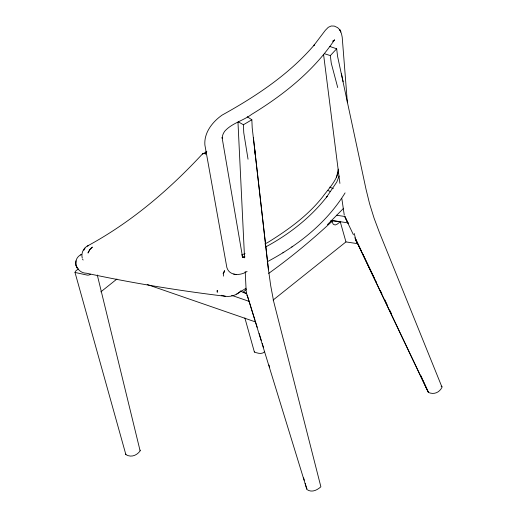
<?xml version="1.0" encoding="UTF-8"?>
<svg xmlns="http://www.w3.org/2000/svg" width="517" height="517" viewBox="0 0 517 517"><rect width="100%" height="100%" fill="white"/><g stroke="black" fill="none" stroke-linecap="round" stroke-linejoin="round"><path stroke-width="0.78" d="M223.467 276.143L223.564 272.575L223.092 273.771M329.775 46.465L336.664 48.785L337.588 56.392L366.036 189.319L369.558 203.633L374.069 218.142L379.536 232.747L442.029 387.227C439.437 392.59 433.834 394.943 428.328 392.364L354.824 237.73M240.941 290.754C237.057 294.987 231.196 297.004 225.528 296.312C178.83 290.683 132.371 283.058 86.371 273.209C76.141 273.086 71.398 258.965 81.518 254.39M75.702 264.032L75.967 260.788M338.454 170.946C336.515 181.124 328.476 188.834 322.582 196.971C307.68 215.847 287.963 229.975 267.69 242.531L264.859 243.921M336.477 177.409L338.344 169.143M339.126 175.98L336.813 182.003L326.608 197.061L327.235 196.279C310.82 217.437 289.3 234.233 265.803 246.874M97.286 275.005L140.139 450.934C136.714 455.503 131.131 457.791 125.883 454.643L75.01 272.446L75.482 271.199L78.39 268.885M428.263 391.408L428.328 392.364M83.851 250.254L84.491 249.084M84.807 248.496L85.034 248.134M345.085 192.899C326.621 222.911 298.063 245.459 267.211 261.77M246.247 289.436L243.009 292.415L246.506 293.482M306.975 488.475L306.62 489.315C311.428 492.998 316.999 490.323 320.876 486.788L273.661 301.424L270.701 285.688L268.549 270.275L252.206 127.828L251.844 119.77L247.262 116.745M337.737 87.573L331.261 63.197L330.331 55.59L336.664 48.785M327.384 224.708L343.618 208.261M100.828 291.872L116.932 279.018M331.455 221.812L332.657 220.856L340.251 221.735L345.957 241.911L356.762 243.546L354.242 233.49M340.251 221.735L337.2 224.171L335.165 224.998L333.303 224.307L331.901 221.47L330.363 221.16M273.105 300.067L345.957 241.911M264.704 351.631C262.022 354.694 257.602 353.189 254.39 352.058L244.871 317.942M80.671 255.023L81.466 254.429M90.637 274.249L88.905 275.05L87.347 275.134L75.01 272.446M291.782 247.003L292.738 246.383M282.864 252.845L283.775 252.251M86.604 246.48C82.959 248.968 81.085 253.75 82.242 258.048M236.689 294.102L246.073 288.228M238.486 121.928L243.41 124.752L251.844 119.77M205.514 152.211L206.832 151.655L202.58 153.963L203.911 153.329L205.979 153.95L204.596 153.62M203.911 153.329L202.334 154.085C168.762 190.256 130.614 222.737 87.018 246.215L88.653 245.627M247.1 271.367C240.851 275.832 229.264 276.278 226.834 267.412L204.887 144.999C203.885 132.688 212.539 121.779 222.136 115.084C255.967 96.33 288.951 74.538 314.297 44.921L313.599 45.78L325.342 30.296L328.282 27.304L331.203 25.999L334.273 26.076L337.64 27.64L339.818 29.824L341.504 33.779L342.202 37.185L347.385 102.747M241.568 254.971L245.058 253.582M332.864 40.888L334.357 40.32L332.967 41.612L334.538 39.796C313.567 71.049 283.478 94.941 251.624 114.38C243.242 120.726 231.952 123.149 224.837 131.105C223.266 133.218 222.064 135.822 222.375 138.517L222.052 137.438L242.544 257.033L242.189 255.883L243.307 257.518L242.279 256.749L243.636 257.563L242.434 257.059L243.798 257.35L242.589 257.182L244.993 256.943M336.425 215.221L345.194 216.545M331.003 220.313L348.536 222.963M330.331 55.59L324.346 53.69M225.528 296.312L221.218 295.285M233.678 274.081L236.14 274.65M441.143 386.173L442.054 386.729M240.567 291.291L246.654 293.397M231.668 295.343L249.22 301.411M147.19 284.512L255.443 321.917M329.704 187.096L333.329 188.666M327.688 190.334L330.505 191.658M82.5 259.14L83.166 260.006M140.036 450.081L140.262 450.462M347.754 222.633L344.968 216.823L348.09 223.383M355.767 239.326L361.68 251.663M362.378 253.117L374.567 278.521M375.264 279.975L376.654 282.877M380.486 290.864L381.882 293.766M384.667 299.576L387.104 304.655M389.889 310.465L391.627 314.09M355.709 239.423L428.128 391.77L422.854 380.034M345.117 217.302L353.434 234.808M420.883 375.633L422.195 378.567M344.264 215.13L341.84 198.631M255.049 320.398L247.126 294.994L306.704 488.765L305.166 483.343M255.527 321.936L257.207 327.319M259.133 333.478L261.292 340.406M262.248 343.488L263.45 347.334M268.969 365.034L269.693 367.348M303.628 477.915L304.287 480.241M247.01 295.42L246.15 290.774L245.213 271.496M341.498 73.892L343.152 81.757M248.037 159.204L243.766 132.811L243.41 124.752M339.908 183.406L323.597 54.673M254.325 351.476L254.39 352.058M125.812 454.062L125.883 454.643M253.401 137.742L268.42 269.796M254.396 146.557L255.256 154.945M244.547 257.847L237.969 122.109M331.901 221.47A801.841 524.264 -78.6 0 1 268.653 273.415M217.198 290.496L217.269 292.247L217.237 290.496M224.171 271.257L223.997 272.524L224.572 270.662L224.171 271.257M88.181 252.632L88.026 253.052L89.848 249.504L92.285 247.171L89.848 249.504L88.181 252.632M340.839 31.892L339.818 29.824L340.839 31.892M76.923 267.812L75.831 264.891L76.923 267.812"/></g></svg>
